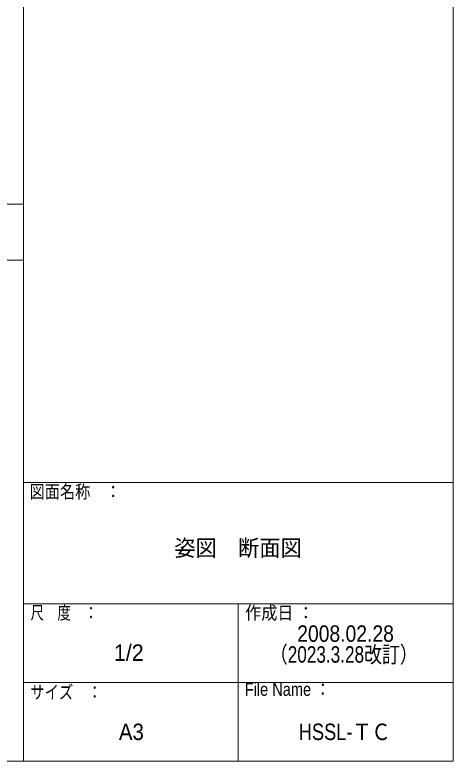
# Model space of a CAD drawing. Units: millimetres, scale not verified. Extents: x -400 to 400, y -277 to 277.
# Drawn here: x 255.1 to 400, y -277.1 to -30.5 of the extents above; entities that cross this region are included whole.
import ezdxf
from ezdxf.enums import TextEntityAlignment as Align

# ---------------------------------------------------------------- set-up
doc = ezdxf.new("R2010")
doc.units = ezdxf.units.MM
doc.header["$LTSCALE"] = 2
doc.layers.add('0-0_zumenwaku', color=6, linetype='Continuous', lineweight=9)
doc.layers.add('0-1_moji', color=2, linetype='Continuous')
doc.styles.add('ＭＳ Ｐゴシック', font='')
doc.styles.get('ＭＳ Ｐゴシック').set_extended_font_data('MS PGothic')

msp = doc.modelspace()

# ---------------------------------------------------------------- linework, layer by layer
at = {"layer": '0-0_zumenwaku'}
for p, q in [((257.985, 276.938), (257.985, -277.062)), ((257.985, -93.062), (-400.015, -93.062)), ((-399.615, -111.586), (257.985, -111.586)), ((257.985, -185.062), (399.985, -185.062)), ((257.985, -225.062), (399.985, -225.062)), ((328.985, -225.062), (328.985, -277.062)), ((257.985, -251.062), (399.985, -251.062))]:
    msp.add_line(p, q, dxfattribs=at)
msp.add_lwpolyline([(-400.015, -277.062), (399.985, -277.062), (399.985, 276.938), (-400.015, 276.938)], close=True, dxfattribs=at)

# ---------------------------------------------------------------- texts
at = {"layer": '0-0_zumenwaku', "style": 'ＭＳ Ｐゴシック'}
for s, height, width, p in [('図面名称\u3000：', 4.338, 0.85, (259.947, -191.529)), ('尺\u3000度\u3000：', 4.34, 0.75, (260.291, -231.529)), ('作成日 ：', 4.338, 0.9, (331.243, -231.549)), ('サイズ\u3000：', 4.338, 0.8, (260.199, -257.757)), ('File Name ：', 4.338, 0.85, (331.083, -256.825))]:
    msp.add_text(s, height=height, dxfattribs=dict(at, width=width)).set_placement(p, align=Align.BOTTOM_LEFT)
at = {"layer": '0-1_moji', "style": 'ＭＳ Ｐゴシック'}
for s, height, width, p in [('姿図\u3000断面図', 5.425, 0.95, (307.812, -210.987)), ('2008.02.28', 5.423, 0.9, (348.455, -239.285)), ('（2023.3.28改訂）', 5.423, 0.8, (339.397, -246.172)), ('A3', 5.425, 0.95, (289.51, -271.737)), ('HSSL-ＴＣ', 5.425, 0.85, (348.965, -271.737))]:
    msp.add_text(s, height=height, dxfattribs=dict(at, width=width)).set_placement(p, align=Align.BOTTOM_LEFT)
msp.add_text('1/2', height=5.423, dxfattribs=at).set_placement((287.835, -245.573), align=Align.BOTTOM_LEFT)

doc.saveas('drawing.dxf')
